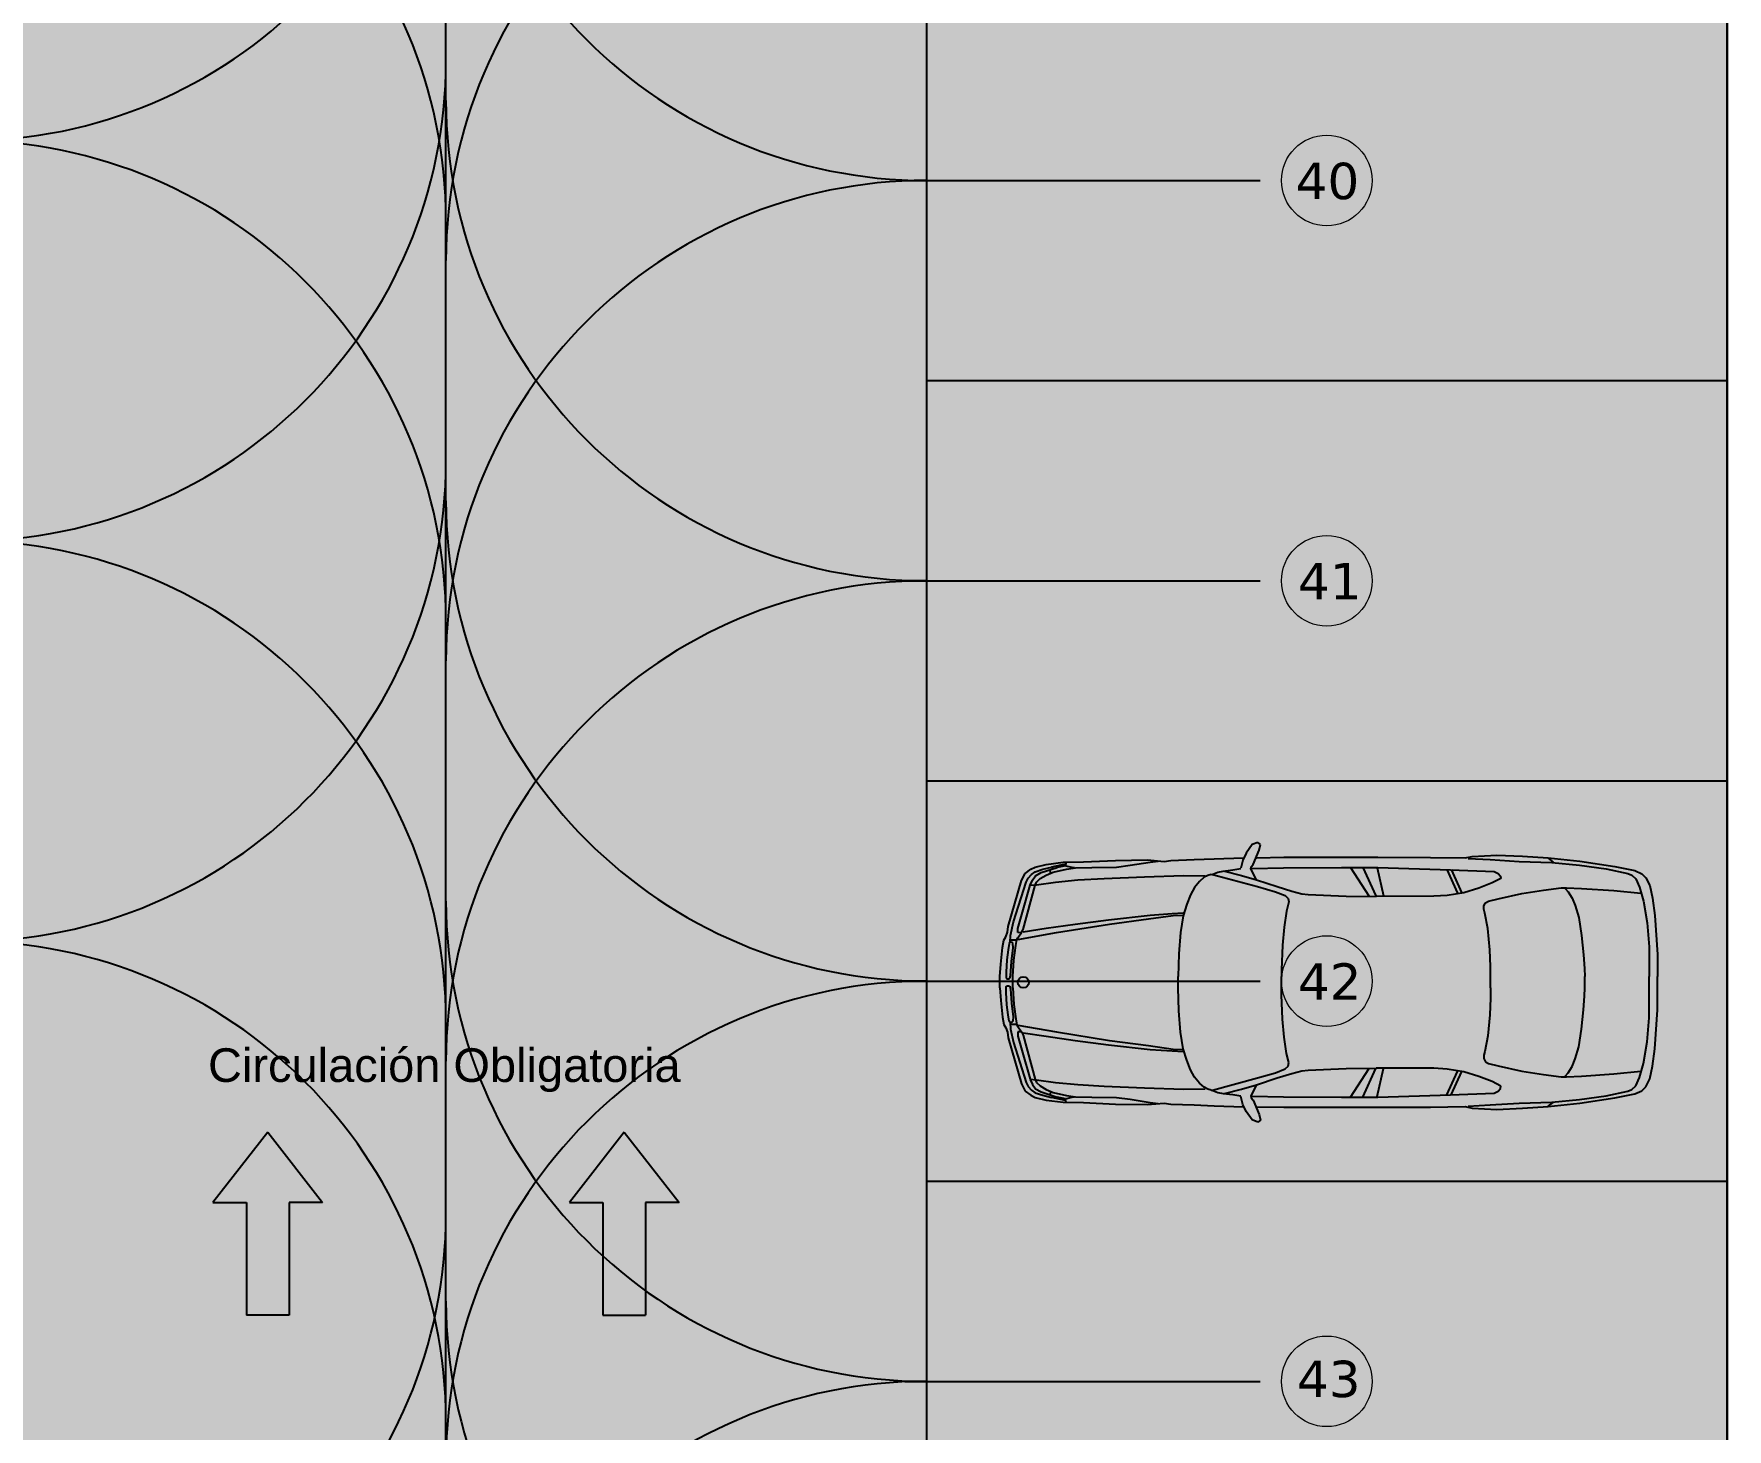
# Model space of a CAD drawing. Header units: inches. Extents: x -309 to 190, y -1585 to -1350.
# Drawn here: x -247.11 to -236.53, y -1414.51 to -1405.8 of the extents above; entities that cross this region are included whole.
import ezdxf
from ezdxf.lldxf.tags import DXFTag

# ---------------------------------------------------------------- set-up
doc = ezdxf.new("R2010")
doc.units = ezdxf.units.IN
doc.header["$MEASUREMENT"] = 0
doc.layers.get('0').update_dxf_attribs({"color": 9, "linetype": 'CONTINUOUS'})
for name, color, linetype in [('02', 9, 'CONTINUOUS'), ('CO-SEÑALIZACION', 9, 'CONTINUOUS'), ('color gris', 9, 'CONTINUOUS'), ('HACHS', 9, 'CONTINUOUS'), ('PROY', 9, 'HIDDEN2')]:
    doc.layers.add(name, color=color, linetype=linetype)
doc.layers.add('color +', color=9, linetype='CONTINUOUS', lineweight=18)
doc.styles.add('Helvetica (bold)', font='arial.ttf')
doc.styles.get("Standard").update_dxf_attribs({"font": 'arial.ttf'})
tags = doc.linetypes.add('HIDDEN2', pattern=[0.1875, 0.125, -0.0625]).pattern_tags.tags
tags[6:7] = [DXFTag(74, 4), DXFTag(75, 0), DXFTag(340, '0'), DXFTag(46, 1.0), DXFTag(50, 0.0), DXFTag(44, 0.0), DXFTag(45, 0.0)]
tags[4:5] = [DXFTag(74, 4), DXFTag(75, 0), DXFTag(340, '0'), DXFTag(46, 1.0), DXFTag(50, 0.0), DXFTag(44, 0.0), DXFTag(45, 0.0)]

# ---------------------------------------------------------------- blocks, each defined once
blk = doc.blocks.new('Flecha12')
at = {"color": 0, "linetype": 'ByBlock'}
for p, q in [((37, 18), (37, 7)), ((60, 0), (37, 18)), ((0, 7), (0, -7)), ((37, 7), (0, 7)), ((60, 0), (37, -18)), ((37, -7), (0, -7)), ((37, -18), (37, -7))]:
    blk.add_line(p, q, dxfattribs=at)
blk = doc.blocks.new('Auto20_Pl')
at = {"color": 0, "linetype": 'ByBlock'}
for p, q in [((-1.748, 0.925), (-1.731, 0.938)), ((-1.739, 0.886), (-1.748, 0.925)), ((-1.731, 0.938), (-1.694, 0.923)), ((-1.694, 0.923), (-1.652, 0.867)), ((-3.89, 0.812), (-4.125, 0.776)), ((-3.677, 0.834), (-3.89, 0.812)), ((-3.701, 0.805), (-3.888, 0.786)), ((-3.677, 0.832), (-3.71, 0.807)), ((-3.482, 0.81), (-3.701, 0.805)), ((-3.504, 0.845), (-3.677, 0.834)), ((-3.334, 0.853), (-3.504, 0.845)), ((-3.288, 0.823), (-3.482, 0.81)), ((-3.167, 0.844), (-3.334, 0.853)), ((-3.14, 0.831), (-3.288, 0.823)), ((-3.121, 0.834), (-3.167, 0.844)), ((-2.888, 0.838), (-3.121, 0.834)), ((-2.535, 0.839), (-2.888, 0.838)), ((-2.198, 0.839), (-2.535, 0.839)), ((-1.906, 0.839), (-2.198, 0.839)), ((-1.724, 0.835), (-1.906, 0.839)), ((-1.699, 0.79), (-1.739, 0.886)), ((-1.652, 0.867), (-1.63, 0.82)), ((-1.439, 0.83), (-1.635, 0.835)), ((-1.63, 0.82), (-1.617, 0.766)), ((-1.305, 0.823), (-1.439, 0.83)), ((-1.147, 0.817), (-1.305, 0.823)), ((-1.104, 0.811), (-1.147, 0.817)), ((-0.991, 0.821), (-1.104, 0.811)), ((-1.01, 0.806), (-1.063, 0.813)), ((-0.876, 0.785), (-1.01, 0.806)), ((-0.776, 0.817), (-0.991, 0.821)), ((-0.563, 0.807), (-0.776, 0.817)), ((-0.427, 0.805), (-0.563, 0.807)), ((-0.447, 0.805), (-0.442, 0.79)), ((-0.313, 0.79), (-0.427, 0.805)), ((-4.331, 0.701), (-4.359, 0.649)), ((-4.305, 0.729), (-4.331, 0.701)), ((-4.259, 0.749), (-4.305, 0.729)), ((-4.264, 0.694), (-4.29, 0.638)), ((-4.238, 0.72), (-4.264, 0.694)), ((-4.125, 0.776), (-4.259, 0.749)), ((-4.211, 0.731), (-4.238, 0.72)), ((-4.066, 0.762), (-4.211, 0.731)), ((-3.888, 0.786), (-4.066, 0.762)), ((-3.358, 0.712), (-3.359, 0.698)), ((-3.359, 0.698), (-3.302, 0.666)), ((-3.341, 0.73), (-3.358, 0.712)), ((-3.315, 0.743), (-3.341, 0.73)), ((-3.023, 0.755), (-3.315, 0.743)), ((-3.026, 0.756), (-3.098, 0.599)), ((-2.997, 0.756), (-3.069, 0.599)), ((-2.535, 0.77), (-3.023, 0.755)), ((-2.531, 0.767), (-2.573, 0.579)), ((-2.292, 0.77), (-2.535, 0.77)), ((-2.435, 0.771), (-2.522, 0.579)), ((-2.352, 0.771), (-2.474, 0.581)), ((-1.904, 0.768), (-2.292, 0.77)), ((-1.69, 0.764), (-1.904, 0.768)), ((-1.721, 0.688), (-1.861, 0.642)), ((-1.426, 0.723), (-1.729, 0.642)), ((-1.721, 0.688), (-1.684, 0.762)), ((-1.621, 0.718), (-1.721, 0.688)), ((-1.686, 0.775), (-1.699, 0.79)), ((-1.684, 0.762), (-1.686, 0.775)), ((-1.508, 0.746), (-1.621, 0.718)), ((-1.563, 0.754), (-1.618, 0.763)), ((-1.498, 0.746), (-1.563, 0.754)), ((-1.462, 0.739), (-1.498, 0.746)), ((-1.429, 0.727), (-1.462, 0.739)), ((-1.418, 0.723), (-1.429, 0.727)), ((-1.418, 0.723), (-1.395, 0.717)), ((-1.395, 0.717), (-1.371, 0.704)), ((-1.233, 0.717), (-1.378, 0.715)), ((-1.371, 0.704), (-1.341, 0.676)), ((-0.972, 0.708), (-1.233, 0.717)), ((-0.702, 0.698), (-0.972, 0.708)), ((-0.784, 0.772), (-0.876, 0.785)), ((-0.619, 0.771), (-0.784, 0.772)), ((-0.524, 0.687), (-0.702, 0.698)), ((-0.509, 0.769), (-0.619, 0.771)), ((-0.375, 0.672), (-0.524, 0.687)), ((-0.448, 0.759), (-0.509, 0.769)), ((-0.474, 0.774), (-0.503, 0.769)), ((-0.444, 0.781), (-0.474, 0.774)), ((-0.358, 0.74), (-0.448, 0.759)), ((-0.442, 0.79), (-0.444, 0.781)), ((-0.442, 0.793), (-0.347, 0.772)), ((-0.442, 0.783), (-0.385, 0.77)), ((-0.416, 0.777), (-0.413, 0.786)), ((-0.278, 0.736), (-0.385, 0.77)), ((-0.383, 0.771), (-0.38, 0.779)), ((-0.312, 0.719), (-0.358, 0.74)), ((-0.357, 0.762), (-0.354, 0.77)), ((-0.289, 0.758), (-0.347, 0.772)), ((-0.342, 0.733), (-0.339, 0.754)), ((-0.238, 0.772), (-0.313, 0.79)), ((-0.271, 0.696), (-0.312, 0.719)), ((-0.238, 0.742), (-0.289, 0.758)), ((-0.241, 0.715), (-0.278, 0.736)), ((-0.247, 0.672), (-0.271, 0.696)), ((-0.22, 0.685), (-0.241, 0.715)), ((-0.209, 0.758), (-0.238, 0.772)), ((-0.214, 0.723), (-0.238, 0.742)), ((-0.206, 0.652), (-0.22, 0.685)), ((-0.192, 0.699), (-0.214, 0.723)), ((-0.172, 0.73), (-0.209, 0.758)), ((-0.179, 0.673), (-0.192, 0.699)), ((-0.146, 0.682), (-0.172, 0.73)), ((-0.058, 0.374), (-0.146, 0.682)), ((-4.359, 0.649), (-4.377, 0.564)), ((-4.29, 0.638), (-4.316, 0.546)), ((-4.118, 0.615), (-4.298, 0.597)), ((-3.901, 0.631), (-4.118, 0.615)), ((-3.801, 0.634), (-3.901, 0.631)), ((-3.811, 0.607), (-3.838, 0.566)), ((-3.79, 0.631), (-3.811, 0.607)), ((-3.764, 0.634), (-3.801, 0.634)), ((-3.645, 0.62), (-3.764, 0.634)), ((-3.501, 0.596), (-3.645, 0.62)), ((-3.342, 0.56), (-3.501, 0.596)), ((-3.302, 0.666), (-3.213, 0.632)), ((-3.213, 0.632), (-3.111, 0.601)), ((-3.111, 0.601), (-3.001, 0.583)), ((-3.001, 0.583), (-2.91, 0.577)), ((-2.91, 0.577), (-2.524, 0.577)), ((-2.324, 0.579), (-2.524, 0.577)), ((-2.069, 0.589), (-2.324, 0.579)), ((-2.025, 0.595), (-2.069, 0.589)), ((-1.959, 0.613), (-2.025, 0.595)), ((-1.861, 0.642), (-1.959, 0.613)), ((-1.915, 0.582), (-1.934, 0.564)), ((-1.85, 0.607), (-1.915, 0.582)), ((-1.729, 0.642), (-1.85, 0.607)), ((-1.341, 0.676), (-1.307, 0.636)), ((-1.307, 0.636), (-1.28, 0.587)), ((-1.28, 0.587), (-1.254, 0.523)), ((-0.248, 0.654), (-0.375, 0.672)), ((-0.206, 0.651), (-0.248, 0.654)), ((-0.239, 0.652), (-0.247, 0.672)), ((-0.157, 0.355), (-0.239, 0.652)), ((-0.153, 0.472), (-0.206, 0.651)), ((-0.094, 0.405), (-0.179, 0.673)), ((-4.377, 0.564), (-4.392, 0.447)), ((-4.316, 0.546), (-4.34, 0.399)), ((-3.858, 0.514), (-3.882, 0.434)), ((-3.838, 0.566), (-3.858, 0.514)), ((-3.277, 0.546), (-3.342, 0.56)), ((-3.256, 0.533), (-3.277, 0.546)), ((-3.273, 0.36), (-3.253, 0.464)), ((-3.245, 0.512), (-3.256, 0.533)), ((-3.253, 0.464), (-3.245, 0.49)), ((-3.245, 0.49), (-3.245, 0.512)), ((-1.934, 0.564), (-1.938, 0.539)), ((-1.938, 0.539), (-1.923, 0.478)), ((-1.923, 0.478), (-1.908, 0.369)), ((-1.254, 0.523), (-1.231, 0.446)), ((-1.156, 0.461), (-1.231, 0.465)), ((-1.01, 0.451), (-1.156, 0.461)), ((-0.123, 0.361), (-0.153, 0.472)), ((-4.392, 0.447), (-4.411, 0.186)), ((-4.34, 0.399), (-4.353, 0.238)), ((-3.882, 0.434), (-3.901, 0.315)), ((-3.286, 0.218), (-3.273, 0.36)), ((-1.908, 0.369), (-1.896, 0.249)), ((-1.164, 0.448), (-1.231, 0.451)), ((-1.231, 0.446), (-1.213, 0.336)), ((-0.999, 0.425), (-1.164, 0.448)), ((-0.729, 0.421), (-1.01, 0.451)), ((-0.737, 0.391), (-0.999, 0.425)), ((-0.381, 0.333), (-0.737, 0.391)), ((-0.507, 0.391), (-0.729, 0.421)), ((-0.313, 0.363), (-0.507, 0.391)), ((-0.159, 0.34), (-0.313, 0.363)), ((-0.146, 0.333), (-0.157, 0.355)), ((-0.122, 0.333), (-0.123, 0.361)), ((-0.073, 0.314), (-0.094, 0.405)), ((-0.052, 0.336), (-0.058, 0.374)), ((-4.353, 0.238), (-4.355, 0.099)), ((-3.901, 0.315), (-3.913, 0.185)), ((-1.896, 0.249), (-1.889, 0.084)), ((-1.213, 0.336), (-1.202, 0.193)), ((-0.123, 0.289), (-0.381, 0.333)), ((-0.123, 0.298), (-0.146, 0.333)), ((-0.145, 0.332), (-0.122, 0.333)), ((-0.115, 0.288), (-0.123, 0.298)), ((-0.109, 0.246), (-0.115, 0.288)), ((-0.111, 0.283), (-0.072, 0.283)), ((-0.095, 0.149), (-0.109, 0.246)), ((-0.092, 0.233), (-0.088, 0.261)), ((-0.08, 0.141), (-0.092, 0.233)), ((-0.088, 0.261), (-0.081, 0.27)), ((-0.081, 0.27), (-0.069, 0.269)), ((-0.07, 0.271), (-0.073, 0.314)), ((-0.069, 0.269), (-0.064, 0.262)), ((-0.064, 0.262), (-0.058, 0.218)), ((-0.042, 0.307), (-0.052, 0.336)), ((-0.029, 0.284), (-0.042, 0.307)), ((-0.019, 0.234), (-0.029, 0.284)), ((-0.008, 0.122), (-0.019, 0.234)), ((-4.411, 0.186), (-4.411, 0.039)), ((-3.913, 0.185), (-3.92, 0.094)), ((-3.29, 0.107), (-3.286, 0.218)), ((-1.202, 0.193), (-1.198, 0.039)), ((-0.089, 0.039), (-0.095, 0.149)), ((-0.074, 0.044), (-0.08, 0.141)), ((-0.058, 0.218), (-0.049, 0.151)), ((-0.049, 0.151), (-0.045, 0.07)), ((-0.002, 0.039), (-0.008, 0.122)), ((-4.411, 0.039), (-4.411, -0.037)), ((-4.355, 0.099), (-4.355, 0.039)), ((-4.355, 0.039), (-4.355, -0.037)), ((-3.92, 0.094), (-3.923, 0.039)), ((-3.923, 0.039), (-3.923, -0.037)), ((-3.29, 0.039), (-3.29, 0.107)), ((-3.29, 0.039), (-3.29, -0.037)), ((-1.889, 0.084), (-1.889, 0.039)), ((-1.889, 0.039), (-1.889, -0.037)), ((-1.198, 0.039), (-1.198, -0.037)), ((-0.089, 0.039), (-0.089, -0.037)), ((-0.068, 0.029), (-0.074, 0.044)), ((-0.064, 0.024), (-0.068, 0.029)), ((-0.048, 0.024), (-0.064, 0.024)), ((-0.045, 0.029), (-0.048, 0.024)), ((-0.045, 0.07), (-0.045, 0.029)), ((-0.002, 0.039), (-0.002, -0.037)), ((-4.411, -0.185), (-4.411, -0.037)), ((-4.355, -0.098), (-4.355, -0.037)), ((-4.353, -0.237), (-4.355, -0.098)), ((-3.92, -0.092), (-3.923, -0.037)), ((-3.913, -0.183), (-3.92, -0.092)), ((-3.29, -0.037), (-3.29, -0.105)), ((-3.29, -0.105), (-3.286, -0.216)), ((-1.896, -0.248), (-1.889, -0.083)), ((-1.889, -0.083), (-1.889, -0.037)), ((-1.202, -0.191), (-1.198, -0.037)), ((-0.089, -0.037), (-0.095, -0.147)), ((-0.074, -0.043), (-0.08, -0.139)), ((-0.068, -0.028), (-0.074, -0.043)), ((-0.064, -0.023), (-0.068, -0.028)), ((-0.048, -0.023), (-0.064, -0.023)), ((-0.049, -0.15), (-0.045, -0.068)), ((-0.045, -0.028), (-0.048, -0.023)), ((-0.045, -0.068), (-0.045, -0.028)), ((-0.002, -0.037), (-0.008, -0.121)), ((-4.392, -0.446), (-4.411, -0.185)), ((-3.901, -0.314), (-3.913, -0.183)), ((-3.286, -0.216), (-3.273, -0.359)), ((-1.213, -0.334), (-1.202, -0.191)), ((-0.095, -0.147), (-0.109, -0.245)), ((-0.08, -0.139), (-0.092, -0.231)), ((-0.064, -0.26), (-0.058, -0.217)), ((-0.058, -0.217), (-0.049, -0.15)), ((-0.008, -0.121), (-0.019, -0.232)), ((-4.34, -0.398), (-4.353, -0.237)), ((-3.882, -0.433), (-3.901, -0.314)), ((-1.908, -0.368), (-1.896, -0.248)), ((-1.231, -0.445), (-1.213, -0.334)), ((-0.381, -0.332), (-0.737, -0.389)), ((-0.123, -0.287), (-0.381, -0.332)), ((-0.159, -0.338), (-0.313, -0.362)), ((-0.146, -0.332), (-0.157, -0.354)), ((-0.123, -0.297), (-0.146, -0.332)), ((-0.145, -0.331), (-0.122, -0.332)), ((-0.115, -0.287), (-0.123, -0.297)), ((-0.122, -0.332), (-0.123, -0.36)), ((-0.109, -0.245), (-0.115, -0.287)), ((-0.111, -0.282), (-0.072, -0.282)), ((-0.073, -0.312), (-0.094, -0.404)), ((-0.092, -0.231), (-0.088, -0.26)), ((-0.088, -0.26), (-0.081, -0.268)), ((-0.081, -0.268), (-0.069, -0.267)), ((-0.07, -0.269), (-0.073, -0.312)), ((-0.069, -0.267), (-0.064, -0.26)), ((-0.052, -0.335), (-0.058, -0.373)), ((-0.042, -0.305), (-0.052, -0.335)), ((-0.029, -0.282), (-0.042, -0.305)), ((-0.019, -0.232), (-0.029, -0.282)), ((-4.377, -0.563), (-4.392, -0.446)), ((-4.316, -0.544), (-4.34, -0.398)), ((-3.858, -0.513), (-3.882, -0.433)), ((-3.273, -0.359), (-3.253, -0.463)), ((-1.923, -0.476), (-1.908, -0.368)), ((-1.254, -0.522), (-1.231, -0.445)), ((-1.164, -0.447), (-1.231, -0.449)), ((-0.999, -0.424), (-1.164, -0.447)), ((-1.01, -0.449), (-1.156, -0.46)), ((-0.729, -0.419), (-1.01, -0.449)), ((-0.737, -0.389), (-0.999, -0.424)), ((-0.507, -0.389), (-0.729, -0.419)), ((-0.313, -0.362), (-0.507, -0.389)), ((-0.157, -0.354), (-0.239, -0.651)), ((-0.094, -0.404), (-0.179, -0.671)), ((-0.123, -0.36), (-0.153, -0.47)), ((-0.058, -0.373), (-0.146, -0.681)), ((-4.359, -0.648), (-4.377, -0.563)), ((-4.29, -0.637), (-4.316, -0.544)), ((-3.838, -0.564), (-3.858, -0.513)), ((-3.811, -0.605), (-3.838, -0.564)), ((-3.342, -0.559), (-3.501, -0.594)), ((-3.277, -0.544), (-3.342, -0.559)), ((-3.256, -0.531), (-3.277, -0.544)), ((-3.245, -0.511), (-3.256, -0.531)), ((-3.253, -0.463), (-3.245, -0.489)), ((-3.245, -0.489), (-3.245, -0.511)), ((-1.938, -0.538), (-1.923, -0.476)), ((-1.934, -0.562), (-1.938, -0.538)), ((-1.915, -0.581), (-1.934, -0.562)), ((-1.28, -0.586), (-1.254, -0.522)), ((-1.156, -0.46), (-1.231, -0.464)), ((-0.153, -0.47), (-0.206, -0.65)), ((-4.331, -0.7), (-4.359, -0.648)), ((-4.118, -0.614), (-4.298, -0.596)), ((-4.264, -0.692), (-4.29, -0.637)), ((-3.901, -0.629), (-4.118, -0.614)), ((-3.801, -0.633), (-3.901, -0.629)), ((-3.79, -0.629), (-3.811, -0.605)), ((-3.764, -0.633), (-3.801, -0.633)), ((-3.645, -0.618), (-3.764, -0.633)), ((-3.501, -0.594), (-3.645, -0.618)), ((-3.359, -0.696), (-3.302, -0.665)), ((-3.302, -0.665), (-3.213, -0.631)), ((-3.213, -0.631), (-3.111, -0.6)), ((-3.111, -0.6), (-3.001, -0.581)), ((-3.026, -0.755), (-3.098, -0.597)), ((-2.997, -0.755), (-3.069, -0.597)), ((-3.001, -0.581), (-2.91, -0.576)), ((-2.91, -0.576), (-2.524, -0.575)), ((-2.531, -0.766), (-2.573, -0.578)), ((-2.324, -0.577), (-2.524, -0.575)), ((-2.435, -0.769), (-2.522, -0.578)), ((-2.352, -0.769), (-2.474, -0.579)), ((-2.069, -0.588), (-2.324, -0.577)), ((-2.025, -0.593), (-2.069, -0.588)), ((-1.959, -0.611), (-2.025, -0.593)), ((-1.861, -0.641), (-1.959, -0.611)), ((-1.85, -0.605), (-1.915, -0.581)), ((-1.721, -0.687), (-1.861, -0.641)), ((-1.729, -0.641), (-1.85, -0.605)), ((-1.426, -0.722), (-1.729, -0.641)), ((-1.371, -0.703), (-1.341, -0.675)), ((-1.341, -0.675), (-1.307, -0.635)), ((-1.307, -0.635), (-1.28, -0.586)), ((-0.375, -0.67), (-0.524, -0.686)), ((-0.248, -0.653), (-0.375, -0.67)), ((-0.247, -0.67), (-0.271, -0.694)), ((-0.206, -0.65), (-0.248, -0.653)), ((-0.239, -0.651), (-0.247, -0.67)), ((-0.206, -0.651), (-0.22, -0.684)), ((-0.179, -0.671), (-0.192, -0.697)), ((-0.146, -0.681), (-0.172, -0.729)), ((-4.305, -0.727), (-4.331, -0.7)), ((-4.259, -0.748), (-4.305, -0.727)), ((-4.238, -0.718), (-4.264, -0.692)), ((-4.125, -0.775), (-4.259, -0.748)), ((-4.211, -0.729), (-4.238, -0.718)), ((-4.066, -0.76), (-4.211, -0.729)), ((-3.89, -0.811), (-4.125, -0.775)), ((-3.888, -0.785), (-4.066, -0.76)), ((-3.701, -0.803), (-3.888, -0.785)), ((-3.358, -0.711), (-3.359, -0.696)), ((-3.341, -0.729), (-3.358, -0.711)), ((-3.315, -0.741), (-3.341, -0.729)), ((-3.023, -0.753), (-3.315, -0.741)), ((-2.535, -0.768), (-3.023, -0.753)), ((-2.292, -0.768), (-2.535, -0.768)), ((-1.904, -0.766), (-2.292, -0.768)), ((-1.69, -0.763), (-1.904, -0.766)), ((-1.699, -0.789), (-1.739, -0.884)), ((-1.621, -0.716), (-1.721, -0.687)), ((-1.721, -0.687), (-1.684, -0.76)), ((-1.686, -0.774), (-1.699, -0.789)), ((-1.684, -0.76), (-1.686, -0.774)), ((-1.63, -0.819), (-1.617, -0.765)), ((-1.508, -0.744), (-1.621, -0.716)), ((-1.563, -0.753), (-1.618, -0.762)), ((-1.498, -0.745), (-1.563, -0.753)), ((-1.462, -0.737), (-1.498, -0.745)), ((-1.429, -0.725), (-1.462, -0.737)), ((-1.418, -0.722), (-1.429, -0.725)), ((-1.418, -0.722), (-1.395, -0.715)), ((-1.395, -0.715), (-1.371, -0.703)), ((-1.233, -0.715), (-1.378, -0.713)), ((-0.972, -0.707), (-1.233, -0.715)), ((-0.876, -0.784), (-1.01, -0.805)), ((-0.702, -0.696), (-0.972, -0.707)), ((-0.784, -0.771), (-0.876, -0.784)), ((-0.619, -0.769), (-0.784, -0.771)), ((-0.524, -0.686), (-0.702, -0.696)), ((-0.509, -0.767), (-0.619, -0.769)), ((-0.448, -0.758), (-0.509, -0.767)), ((-0.474, -0.773), (-0.503, -0.768)), ((-0.444, -0.78), (-0.474, -0.773)), ((-0.358, -0.738), (-0.448, -0.758)), ((-0.447, -0.804), (-0.442, -0.788)), ((-0.442, -0.788), (-0.444, -0.78)), ((-0.442, -0.781), (-0.385, -0.768)), ((-0.442, -0.791), (-0.347, -0.77)), ((-0.313, -0.789), (-0.427, -0.804)), ((-0.416, -0.776), (-0.413, -0.784)), ((-0.278, -0.735), (-0.385, -0.768)), ((-0.383, -0.769), (-0.38, -0.778)), ((-0.312, -0.717), (-0.358, -0.738)), ((-0.357, -0.76), (-0.354, -0.769)), ((-0.289, -0.757), (-0.347, -0.77)), ((-0.342, -0.732), (-0.339, -0.753)), ((-0.238, -0.77), (-0.313, -0.789)), ((-0.271, -0.694), (-0.312, -0.717)), ((-0.238, -0.74), (-0.289, -0.757)), ((-0.241, -0.713), (-0.278, -0.735)), ((-0.22, -0.684), (-0.241, -0.713)), ((-0.214, -0.721), (-0.238, -0.74)), ((-0.209, -0.757), (-0.238, -0.77)), ((-0.192, -0.697), (-0.214, -0.721)), ((-0.172, -0.729), (-0.209, -0.757)), ((-3.677, -0.833), (-3.89, -0.811)), ((-3.677, -0.831), (-3.71, -0.805)), ((-3.482, -0.809), (-3.701, -0.803)), ((-3.504, -0.844), (-3.677, -0.833)), ((-3.334, -0.851), (-3.504, -0.844)), ((-3.288, -0.822), (-3.482, -0.809)), ((-3.167, -0.842), (-3.334, -0.851)), ((-3.14, -0.829), (-3.288, -0.822)), ((-3.121, -0.833), (-3.167, -0.842)), ((-2.888, -0.837), (-3.121, -0.833)), ((-2.535, -0.838), (-2.888, -0.837)), ((-2.198, -0.838), (-2.535, -0.838)), ((-1.906, -0.838), (-2.198, -0.838)), ((-1.724, -0.834), (-1.906, -0.838)), ((-1.739, -0.884), (-1.748, -0.924)), ((-1.694, -0.922), (-1.652, -0.866)), ((-1.652, -0.866), (-1.63, -0.819)), ((-1.439, -0.828), (-1.635, -0.833)), ((-1.305, -0.822), (-1.439, -0.828)), ((-1.147, -0.816), (-1.305, -0.822)), ((-1.104, -0.809), (-1.147, -0.816)), ((-0.991, -0.82), (-1.104, -0.809)), ((-1.01, -0.805), (-1.063, -0.811)), ((-0.776, -0.816), (-0.991, -0.82)), ((-0.563, -0.806), (-0.776, -0.816)), ((-0.427, -0.804), (-0.563, -0.806)), ((-1.748, -0.924), (-1.731, -0.937)), ((-1.731, -0.937), (-1.694, -0.922))]:
    blk.add_line(p, q, dxfattribs=at)
blk.add_circle((-0.159, 0.001), 0.0375, dxfattribs=at)

msp = doc.modelspace()

# ---------------------------------------------------------------- hatches: boundary and pattern name
at = {"layer": 'color gris'}
for points in [[(-245.302, -1413.096), (-245.512, -1413.096), (-245.512, -1413.8), (-245.778, -1413.8), (-245.778, -1413.096), (-245.988, -1413.096), (-245.645, -1412.658)], [(-243.761, -1413.096), (-243.552, -1413.096), (-243.552, -1413.8), (-243.285, -1413.8), (-243.285, -1413.096), (-243.076, -1413.096), (-243.419, -1412.658)]]:
    msp.add_hatch(color=256, dxfattribs=at).paths.add_polyline_path(points)
at = {"layer": 'HACHS'}
h = msp.add_hatch(dxfattribs=at)
h.set_pattern_fill('AR-HBONE', color=256, scale=0.03, angle=-1e-14)
edge = h.paths.add_edge_path()
edge.add_line((-257.532, -1375.798), (-262.532, -1375.798))
edge.add_line((-262.532, -1375.798), (-262.532, -1379.388))
edge.add_line((-262.532, -1379.388), (-264.492, -1379.388))
edge.add_line((-264.492, -1379.388), (-264.492, -1375.571))
edge.add_line((-264.492, -1375.571), (-268.533, -1379.612))
edge.add_line((-268.533, -1379.612), (-268.533, -1380.214))
edge.add_line((-268.533, -1380.214), (-263.532, -1380.214))
edge.add_line((-263.532, -1380.214), (-263.532, -1395.214))
edge.add_line((-263.532, -1395.214), (-268.532, -1395.214))
edge.add_line((-268.532, -1395.214), (-268.532, -1397.714))
edge.add_line((-268.532, -1397.714), (-263.532, -1397.714))
edge.add_line((-263.532, -1397.714), (-263.532, -1415.214))
edge.add_line((-263.532, -1415.214), (-268.403, -1415.214))
edge.add_line((-268.403, -1415.214), (-264.409, -1419.208))
edge.add_line((-264.409, -1419.208), (-236.532, -1419.208))
edge.add_line((-236.532, -1419.208), (-236.532, -1417.962))
edge.add_line((-236.532, -1417.962), (-241.532, -1417.962))
edge.add_line((-241.532, -1417.962), (-241.532, -1400.462))
edge.add_line((-241.532, -1400.462), (-236.532, -1400.462))
edge.add_line((-236.532, -1400.462), (-236.532, -1395.314))
edge.add_line((-236.532, -1395.314), (-241.532, -1395.314))
edge.add_line((-241.532, -1395.314), (-241.532, -1375.798))
edge.add_line((-241.532, -1375.798), (-246.532, -1375.798))
edge.add_line((-246.532, -1375.798), (-246.532, -1378.418))
edge.add_arc((-246.932, -1378.418), 0.4, -90, 0, ccw=False)
edge.add_line((-246.932, -1378.818), (-257.132, -1378.818))
edge.add_arc((-257.132, -1378.418), 0.4, 180, 270, ccw=False)
edge.add_line((-257.532, -1378.418), (-257.532, -1376.057))
edge.add_line((-257.532, -1376.057), (-257.532, -1375.798))
h.paths.add_polyline_path([(-247.532, -1385.314), (-257.532, -1385.314), (-257.532, -1395.314), (-247.532, -1395.314)], flags=16)
h.paths.add_polyline_path([(-257.532, -1397.714), (-247.532, -1397.714), (-247.532, -1412.714), (-257.532, -1412.714)], flags=16)
h.paths.add_polyline_path([(-238.332, -1395.639), (-238.332, -1397.489), (-237.932, -1397.489), (-237.932, -1395.639)], flags=0)
h.paths.add_polyline_path([(-237.532, -1395.639), (-237.532, -1397.489), (-237.132, -1397.489), (-237.132, -1395.639)], flags=16)
h.paths.add_polyline_path([(-238.332, -1395.639), (-238.332, -1397.489), (-237.932, -1397.489), (-237.932, -1395.639)], flags=16)
h.paths.add_polyline_path([(-237.532, -1395.639), (-237.532, -1397.489), (-237.132, -1397.489), (-237.132, -1395.639)], flags=0)
h.paths.add_polyline_path([(-239.532, -1395.639), (-239.532, -1397.489), (-239.932, -1397.489), (-239.932, -1395.639)], flags=0)
h.paths.add_polyline_path([(-240.332, -1395.639), (-240.332, -1397.489), (-240.732, -1397.489), (-240.732, -1395.639)], flags=16)
h.paths.add_polyline_path([(-241.132, -1395.639), (-241.132, -1397.489), (-241.532, -1397.489), (-241.532, -1395.639)], flags=16)
h.paths.add_polyline_path([(-241.932, -1395.639), (-241.932, -1397.489), (-242.332, -1397.489), (-242.332, -1395.639)], flags=0)
h.paths.add_polyline_path([(-238.732, -1395.639), (-238.732, -1397.489), (-239.132, -1397.489), (-239.132, -1395.639)], flags=16)
h.paths.add_polyline_path([(-239.532, -1395.639), (-239.532, -1397.489), (-239.932, -1397.489), (-239.932, -1395.639)], flags=16)
h.paths.add_polyline_path([(-240.332, -1395.639), (-240.332, -1397.489), (-240.732, -1397.489), (-240.732, -1395.639)], flags=0)
h.paths.add_polyline_path([(-241.932, -1395.639), (-241.932, -1397.489), (-242.332, -1397.489), (-242.332, -1395.639)], flags=16)
h.paths.add_polyline_path([(-238.732, -1395.639), (-238.732, -1397.489), (-239.132, -1397.489), (-239.132, -1395.639)], flags=0)
h.paths.add_polyline_path([(-243.132, -1395.639), (-243.132, -1397.489), (-242.732, -1397.489), (-242.732, -1395.639)], flags=16)
h.paths.add_polyline_path([(-243.932, -1395.639), (-243.932, -1397.489), (-243.532, -1397.489), (-243.532, -1395.639)], flags=0)
h.paths.add_polyline_path([(-243.132, -1395.639), (-243.132, -1397.489), (-242.732, -1397.489), (-242.732, -1395.639)], flags=0)
h.paths.add_polyline_path([(-243.932, -1395.639), (-243.932, -1397.489), (-243.532, -1397.489), (-243.532, -1395.639)], flags=16)
h.paths.add_polyline_path([(-244.732, -1395.639), (-244.732, -1397.489), (-244.332, -1397.489), (-244.332, -1395.639)], flags=16)
h.paths.add_polyline_path([(-258.332, -1395.639), (-258.332, -1397.489), (-257.932, -1397.489), (-257.932, -1395.639)], flags=16)
h.paths.add_polyline_path([(-259.932, -1395.639), (-259.932, -1397.489), (-259.532, -1397.489), (-259.532, -1395.639)], flags=16)
h.paths.add_polyline_path([(-259.132, -1395.639), (-259.132, -1397.489), (-258.732, -1397.489), (-258.732, -1395.639)], flags=0)
h.paths.add_polyline_path([(-258.332, -1395.639), (-258.332, -1397.489), (-257.932, -1397.489), (-257.932, -1395.639)], flags=0)
h.paths.add_polyline_path([(-259.932, -1395.639), (-259.932, -1397.489), (-259.532, -1397.489), (-259.532, -1395.639)], flags=0)
h.paths.add_polyline_path([(-259.132, -1395.639), (-259.132, -1397.489), (-258.732, -1397.489), (-258.732, -1395.639)], flags=16)
h.paths.add_polyline_path([(-246.332, -1395.639), (-246.332, -1397.489), (-245.932, -1397.489), (-245.932, -1395.639)], flags=0)
h.paths.add_polyline_path([(-245.532, -1395.639), (-245.532, -1397.489), (-245.132, -1397.489), (-245.132, -1395.639)], flags=16)
h.paths.add_polyline_path([(-247.132, -1395.639), (-247.132, -1397.489), (-246.732, -1397.489), (-246.732, -1395.639)], flags=16)
h.paths.add_polyline_path([(-246.332, -1395.639), (-246.332, -1397.489), (-245.932, -1397.489), (-245.932, -1395.639)], flags=16)
h.paths.add_polyline_path([(-245.532, -1395.639), (-245.532, -1397.489), (-245.132, -1397.489), (-245.132, -1395.639)], flags=0)
h.paths.add_polyline_path([(-247.132, -1395.639), (-247.132, -1397.489), (-246.732, -1397.489), (-246.732, -1395.639)], flags=0)
h.paths.add_polyline_path([(-256.332, -1395.639), (-256.332, -1397.489), (-256.732, -1397.489), (-256.732, -1395.639)], flags=0)
h.paths.add_polyline_path([(-257.132, -1395.639), (-257.132, -1397.489), (-257.532, -1397.489), (-257.532, -1395.639)], flags=16)
h.paths.add_polyline_path([(-253.132, -1395.639), (-253.132, -1397.489), (-253.532, -1397.489), (-253.532, -1395.639)], flags=0)
h.paths.add_polyline_path([(-253.932, -1395.639), (-253.932, -1397.489), (-254.332, -1397.489), (-254.332, -1395.639)], flags=0)
h.paths.add_polyline_path([(-254.732, -1395.639), (-254.732, -1397.489), (-255.132, -1397.489), (-255.132, -1395.639)], flags=0)
h.paths.add_polyline_path([(-255.532, -1395.639), (-255.532, -1397.489), (-255.932, -1397.489), (-255.932, -1395.639)], flags=16)
h.paths.add_polyline_path([(-252.332, -1395.639), (-252.332, -1397.489), (-252.732, -1397.489), (-252.732, -1395.639)], flags=0)
h.paths.add_polyline_path([(-247.532, -1395.639), (-247.532, -1397.489), (-247.932, -1397.489), (-247.932, -1395.639)], flags=16)
h.paths.add_polyline_path([(-249.132, -1395.639), (-249.132, -1397.489), (-249.532, -1397.489), (-249.532, -1395.639)], flags=16)
h.paths.add_polyline_path([(-249.932, -1395.639), (-249.932, -1397.489), (-250.332, -1397.489), (-250.332, -1395.639)], flags=0)
h.paths.add_polyline_path([(-250.732, -1395.639), (-250.732, -1397.489), (-251.132, -1397.489), (-251.132, -1395.639)], flags=0)
h.paths.add_polyline_path([(-251.532, -1395.639), (-251.532, -1397.489), (-251.932, -1397.489), (-251.932, -1395.639)], flags=16)
h.paths.add_polyline_path([(-248.332, -1395.639), (-248.332, -1397.489), (-248.732, -1397.489), (-248.732, -1395.639)], flags=0)
h.paths.add_polyline_path([(-256.332, -1395.639), (-256.332, -1397.489), (-256.732, -1397.489), (-256.732, -1395.639)], flags=16)
h.paths.add_polyline_path([(-257.132, -1395.639), (-257.132, -1397.489), (-257.532, -1397.489), (-257.532, -1395.639)], flags=0)
h.paths.add_polyline_path([(-253.132, -1395.639), (-253.132, -1397.489), (-253.532, -1397.489), (-253.532, -1395.639)], flags=16)
h.paths.add_polyline_path([(-253.932, -1395.639), (-253.932, -1397.489), (-254.332, -1397.489), (-254.332, -1395.639)], flags=16)
h.paths.add_polyline_path([(-254.732, -1395.639), (-254.732, -1397.489), (-255.132, -1397.489), (-255.132, -1395.639)], flags=16)
h.paths.add_polyline_path([(-255.532, -1395.639), (-255.532, -1397.489), (-255.932, -1397.489), (-255.932, -1395.639)], flags=0)
h.paths.add_polyline_path([(-252.332, -1395.639), (-252.332, -1397.489), (-252.732, -1397.489), (-252.732, -1395.639)], flags=16)
h.paths.add_polyline_path([(-247.532, -1395.639), (-247.532, -1397.489), (-247.932, -1397.489), (-247.932, -1395.639)], flags=0)
h.paths.add_polyline_path([(-249.132, -1395.639), (-249.132, -1397.489), (-249.532, -1397.489), (-249.532, -1395.639)], flags=0)
h.paths.add_polyline_path([(-249.932, -1395.639), (-249.932, -1397.489), (-250.332, -1397.489), (-250.332, -1395.639)], flags=16)
h.paths.add_polyline_path([(-250.732, -1395.639), (-250.732, -1397.489), (-251.132, -1397.489), (-251.132, -1395.639)], flags=16)
h.paths.add_polyline_path([(-251.532, -1395.639), (-251.532, -1397.489), (-251.932, -1397.489), (-251.932, -1395.639)], flags=0)
h.paths.add_polyline_path([(-248.332, -1395.639), (-248.332, -1397.489), (-248.732, -1397.489), (-248.732, -1395.639)], flags=16)
h.paths.add_polyline_path([(-260.732, -1395.639), (-260.732, -1397.489), (-260.332, -1397.489), (-260.332, -1395.639)], flags=16)
h.paths.add_polyline_path([(-261.532, -1395.639), (-261.532, -1397.489), (-261.132, -1397.489), (-261.132, -1395.639)], flags=16)
h.paths.add_polyline_path([(-262.332, -1395.639), (-262.332, -1397.489), (-261.932, -1397.489), (-261.932, -1395.639)], flags=16)
h.paths.add_polyline_path([(-263.132, -1395.639), (-263.132, -1397.489), (-262.732, -1397.489), (-262.732, -1395.639)], flags=16)
h.paths.add_polyline_path([(-261.532, -1395.639), (-261.532, -1397.489), (-261.132, -1397.489), (-261.132, -1395.639)], flags=0)
h.paths.add_polyline_path([(-262.332, -1395.639), (-262.332, -1397.489), (-261.932, -1397.489), (-261.932, -1395.639)], flags=0)
h.paths.add_polyline_path([(-263.132, -1395.639), (-263.132, -1397.489), (-262.732, -1397.489), (-262.732, -1395.639)], flags=0)
h.paths.add_polyline_path([(-243.743, -1376.318), (-243.743, -1378.168), (-243.343, -1378.168), (-243.343, -1376.318)], flags=0)
h.paths.add_polyline_path([(-242.943, -1376.318), (-242.943, -1378.168), (-242.543, -1378.168), (-242.543, -1376.318)], flags=16)
h.paths.add_polyline_path([(-242.143, -1376.318), (-242.143, -1378.168), (-241.743, -1378.168), (-241.743, -1376.318)], flags=0)
h.paths.add_polyline_path([(-243.743, -1376.318), (-243.743, -1378.168), (-243.343, -1378.168), (-243.343, -1376.318)], flags=16)
h.paths.add_polyline_path([(-242.943, -1376.318), (-242.943, -1378.168), (-242.543, -1378.168), (-242.543, -1376.318)], flags=0)
h.paths.add_polyline_path([(-242.143, -1376.318), (-242.143, -1378.168), (-241.743, -1378.168), (-241.743, -1376.318)], flags=16)
h.paths.add_polyline_path([(-244.143, -1376.318), (-244.143, -1378.168), (-244.543, -1378.168), (-244.543, -1376.318)], flags=16)
h.paths.add_polyline_path([(-246.143, -1376.318), (-246.143, -1378.168), (-245.743, -1378.168), (-245.743, -1376.318)], flags=16)
h.paths.add_polyline_path([(-244.943, -1376.318), (-244.943, -1378.168), (-245.343, -1378.168), (-245.343, -1376.318)], flags=16)
h.paths.add_polyline_path([(-244.943, -1376.318), (-244.943, -1378.168), (-245.343, -1378.168), (-245.343, -1376.318)], flags=0)
h = msp.add_hatch(dxfattribs=at)
h.set_pattern_fill('AR-HBONE', color=256, scale=0.03, angle=-1e-14)
h.paths.add_polyline_path([(-236.532, -1383.114), (-241.532, -1383.114), (-241.532, -1395.314), (-236.532, -1395.314)])
h.paths.add_polyline_path([(-236.532, -1400.462), (-241.532, -1400.462), (-241.532, -1417.962), (-236.532, -1417.962)])
h.paths.add_polyline_path([(-257.532, -1397.714), (-247.532, -1397.714), (-247.532, -1412.714), (-257.532, -1412.714)])
h.paths.add_polyline_path([(-247.532, -1385.314), (-257.532, -1385.314), (-257.532, -1395.314), (-247.532, -1395.314)])
h.paths.add_polyline_path([(-268.532, -1395.214), (-263.532, -1395.214), (-263.532, -1380.214), (-268.532, -1380.214)])
h.paths.add_polyline_path([(-263.532, -1415.214), (-268.532, -1415.214), (-268.532, -1397.714), (-263.532, -1397.714)])

# ---------------------------------------------------------------- linework, layer by layer
for p, q in [((-241.532, -1400.462), (-241.532, -1412.962)), ((-241.532, -1400.462), (-241.532, -1412.962)), ((-236.532, -1400.462), (-236.532, -1417.962)), ((-236.532, -1400.462), (-236.532, -1417.962)), ((-241.532, -1402.962), (-241.532, -1417.962)), ((-241.532, -1402.962), (-241.532, -1417.962)), ((-241.532, -1407.962), (-236.532, -1407.962)), ((-241.532, -1407.962), (-236.532, -1407.962)), ((-241.532, -1410.462), (-236.532, -1410.462)), ((-241.532, -1410.462), (-236.532, -1410.462)), ((-241.532, -1412.962), (-236.532, -1412.962)), ((-241.532, -1412.962), (-236.532, -1412.962))]:
    msp.add_line(p, q)
msp.add_lwpolyline([(-236.532, -1400.462), (-241.532, -1400.462), (-241.532, -1417.962), (-236.532, -1417.962)], close=True)
at = {"layer": 'color +', "lineweight": 0}
for centre in [(-239.032, -1406.713), (-239.032, -1409.213), (-239.032, -1411.713), (-239.032, -1414.213)]:
    msp.add_circle(centre, 0.283, dxfattribs=at)
at = {"layer": 'PROY', "linetype": 'HIDDEN2', "ltscale": 3}
for points in [[(-244.532, -1419.587), (-244.532, -1374.465)], [(-241.667, -1406.713), (-239.447, -1406.713)], [(-241.667, -1409.213), (-239.447, -1409.213)], [(-241.667, -1411.713), (-239.447, -1411.713)], [(-241.667, -1414.213), (-239.447, -1414.213)]]:
    msp.add_lwpolyline(points, dxfattribs=at)
for centre, start, end in [((-247.532, -1403.465), 270, 0), ((-241.532, -1403.713), 180, 270), ((-247.532, -1406.965), 0, 90), ((-241.532, -1407.213), 90, 180), ((-247.532, -1405.965), 270, 0), ((-241.532, -1406.213), 180, 270), ((-247.532, -1409.465), 0, 90), ((-241.532, -1409.713), 90, 180), ((-247.532, -1408.465), 270, 0), ((-241.532, -1408.713), 180, 270), ((-247.532, -1411.965), 0, 90), ((-241.532, -1412.213), 90, 180), ((-241.532, -1411.213), 180, 270), ((-247.532, -1414.465), 0, 90), ((-241.532, -1414.713), 90, 180), ((-247.532, -1413.165), 270, 0), ((-241.532, -1413.713), 180, 270), ((-241.532, -1417.213), 90, 180)]:
    msp.add_arc(centre, 3, start, end, dxfattribs=at)

# ---------------------------------------------------------------- block references
at = {"layer": 'CO-SEÑALIZACION', "xscale": 0.9316042460935704, "yscale": 0.9316042460935704, "zscale": 0.9316042460935704, "rotation": 180}
msp.add_blockref('Auto20_Pl', (-241.075, -1411.72), dxfattribs=at)
at = {"layer": 'color gris', "yscale": 0.0190374829880966, "zscale": 0.0190374829880966}
for p, xscale, rotation in [((-245.645, -1413.8), -0.0190374829880966, 270), ((-243.419, -1413.8), 0.0190374829880966, 89.99999999999999)]:
    msp.add_blockref('Flecha12', p, dxfattribs=dict(at, xscale=xscale, rotation=rotation))

# ---------------------------------------------------------------- texts
at = {"layer": '02', "insert": (-246.018, -1412.133), "char_height": 0.21, "attachment_point": 1, "line_spacing_factor": 0.843168}
msp.add_mtext('Circulación Obligatoria', dxfattribs=at)
at = {"layer": 'color +', "lineweight": 0, "char_height": 0.22738, "attachment_point": 1, "line_spacing_factor": 0.844561, "style": 'Helvetica (bold)'}
for s, insert in [('{\\fVerdana|b0|i0|c0|p34;40}', (-239.226, -1406.602)), ('{\\fVerdana|b0|i0|c0|p34;41}', (-239.212, -1409.102)), ('{\\fVerdana|b0|i0|c0|p34;42}', (-239.212, -1411.602)), ('{\\fVerdana|b0|i0|c0|p34;43}', (-239.218, -1414.084))]:
    msp.add_mtext(s, dxfattribs=dict(at, insert=insert))

doc.saveas('drawing.dxf')
